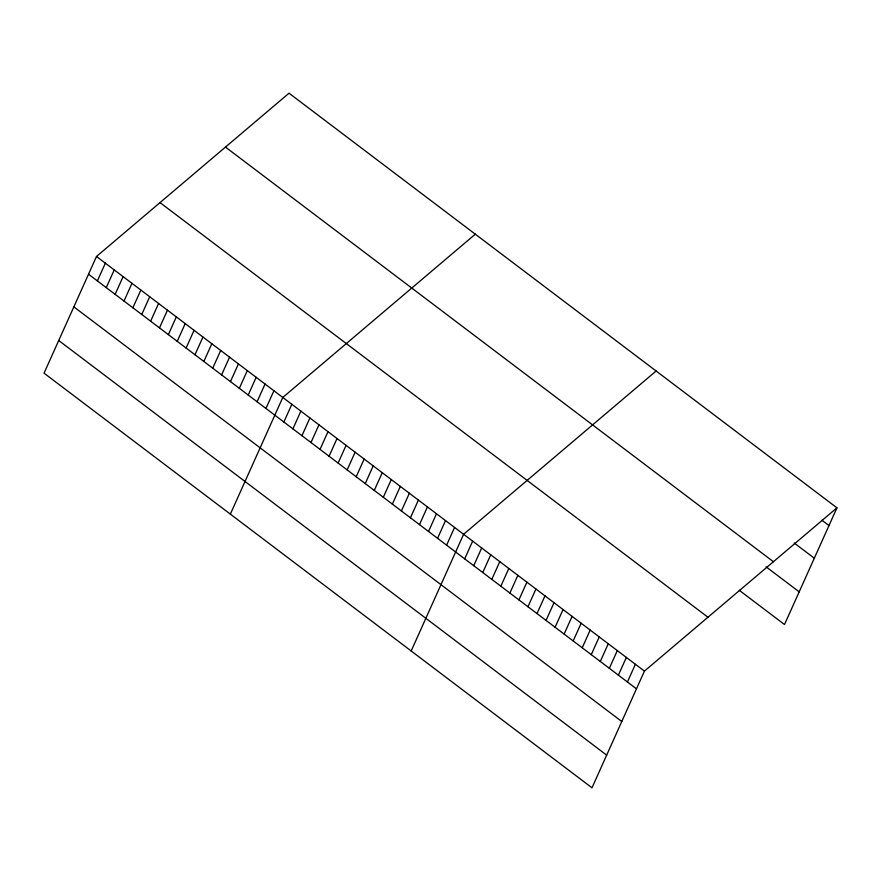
<?xml version="1.0" encoding="UTF-8"?>
<svg xmlns="http://www.w3.org/2000/svg" width="881" height="881" viewBox="0 0 881 881"><rect width="100%" height="100%" fill="white"/><g stroke="black" fill="none" stroke-linecap="round" stroke-linejoin="round"><path stroke-width="1.32" d="M96.492 256.481L44.05 373.159L591.988 787.801L644.429 671.113L836.95 507.841L289.012 93.199L96.492 256.481L644.429 671.113M97.395 280.907L105.357 263.188M106.271 287.624L114.233 269.905M115.136 294.331L123.109 276.612M124.012 301.049L131.974 283.33M132.888 307.766L140.85 290.047M141.753 314.473L149.715 296.754M150.629 321.191L158.591 303.471M159.494 327.897L167.456 310.178M168.37 334.615L176.332 316.896M177.235 341.332L185.208 323.613M186.111 348.039L194.073 330.32M194.987 354.757L202.949 337.038M203.852 361.463L211.814 343.744M212.728 368.181L220.691 350.462M221.594 374.899L229.556 357.179M230.47 381.605L238.432 363.886M239.335 388.323L247.308 370.604M248.211 395.029L256.173 377.31M257.087 401.747L265.049 384.028M265.952 408.465L273.914 390.746M230.348 514.141L282.79 397.452L475.311 234.181M283.869 422.021L291.831 404.291M292.91 428.86L300.873 411.141M301.952 435.699L309.914 417.979M310.993 442.537L318.955 424.818M320.034 449.387L327.996 431.657M329.076 456.226L337.038 438.507M338.117 463.065L346.079 445.346M347.158 469.903L355.12 452.184M356.199 476.753L364.161 459.034M365.23 483.592L373.203 465.873M374.271 490.431L382.244 472.712M383.312 497.269L391.285 479.55M392.353 504.119L400.326 486.4M401.395 510.958L409.368 493.239M410.436 517.797L418.409 500.078M419.477 524.635L427.439 506.916M428.518 531.485L436.48 513.766M437.56 538.324L445.522 520.605M446.601 545.163L454.563 527.444M411.174 650.971L463.604 534.282L656.125 371.011M464.683 558.851L472.645 541.132M473.725 565.69L481.687 547.971M482.766 572.529L490.728 554.81M491.807 579.368L499.769 561.649M500.849 586.217L508.811 568.498M509.89 593.056L517.852 575.337M518.931 599.895L526.893 582.176M527.972 606.734L535.934 589.015M537.014 613.583L544.976 595.864M546.055 620.422L554.017 602.703M555.096 627.261L563.058 609.542M564.137 634.1L572.099 616.381M573.179 640.95L581.141 623.23M582.22 647.788L590.182 630.069M591.261 654.627L599.223 636.908M600.302 661.466L608.264 643.747M609.344 668.316L617.306 650.596M618.385 675.154L626.347 657.435M627.426 681.993L635.388 664.274M836.95 507.841L784.508 624.519L739.302 590.314M821.951 520.242L828.988 525.561M794.222 543.015L814.308 558.213M225.481 147.083L773.419 561.726M766.041 566.78L799.188 591.867M160.023 202.597L707.961 617.24M88.529 274.2L636.467 688.832M73.85 306.852L621.788 721.495M58.73 340.507L606.668 755.138"/></g></svg>
